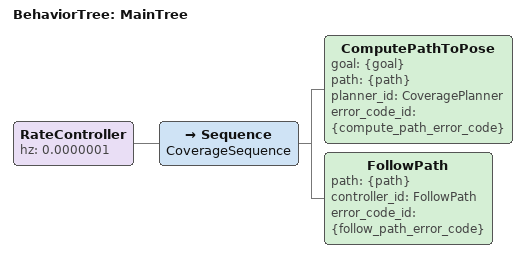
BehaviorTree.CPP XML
<root BTCPP_format="4" main_tree_to_execute="MainTree">
    <BehaviorTree ID="MainTree">
        <RateController hz="0.0000001"> <!-- run once, for demo -->
            <Sequence name="CoverageSequence">
                <!-- Use our CoveragePlanner plugin for the global path -->
                <ComputePathToPose
                    goal="{goal}"
                    path="{path}"
                    planner_id="CoveragePlanner"
                    error_code_id="{compute_path_error_code}"/>
                <!-- Hand the coverage path to Regulated Pure Pursuit -->
                <FollowPath
                    path="{path}"
                    controller_id="FollowPath"
                    error_code_id="{follow_path_error_code}"/>
            </Sequence>
        </RateController>
    </BehaviorTree>
</root>
